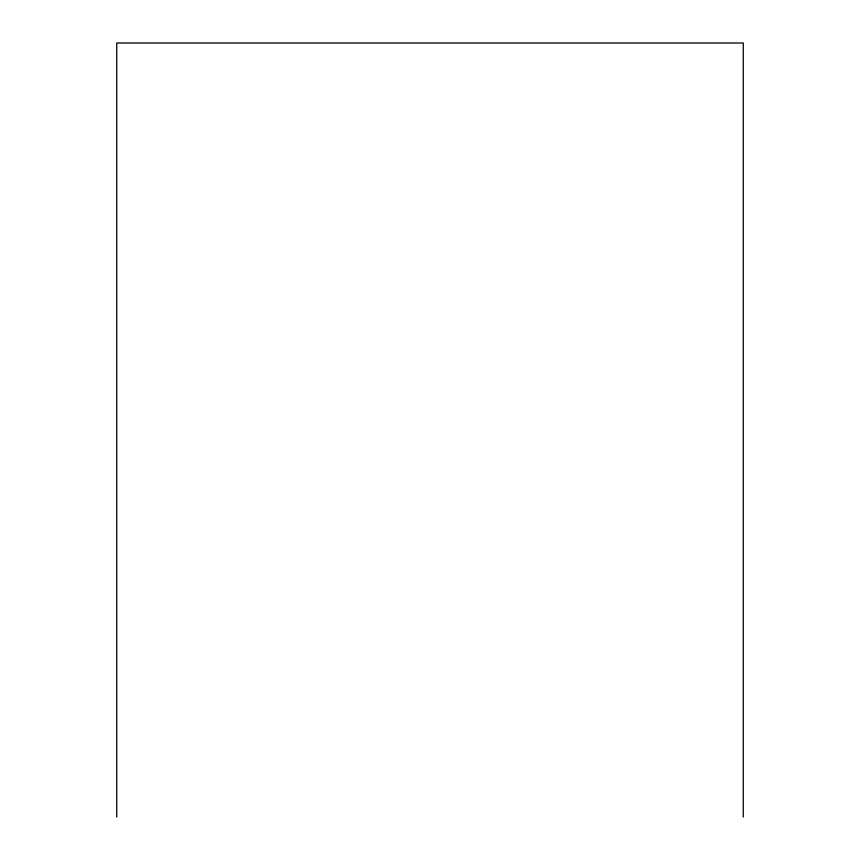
<?xml version="1.0" encoding="UTF-8"?>
<svg xmlns="http://www.w3.org/2000/svg" width="860" height="860" viewBox="0 0 860 860"><rect width="100%" height="100%" fill="white"/><g stroke="black" fill="none" stroke-linecap="round" stroke-linejoin="round"><path stroke-width="1.29" d="M743.266 817L743.266 43L116.734 43L116.734 817"/></g></svg>
